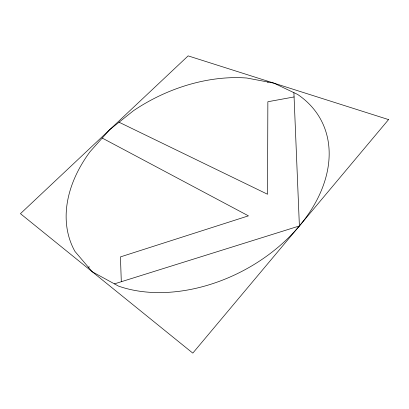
<?xml version="1.0" encoding="UTF-8"?>
<svg xmlns="http://www.w3.org/2000/svg" width="409" height="409" viewBox="0 0 409 409"><rect width="100%" height="100%" fill="white"/><g stroke="black" fill="none" stroke-linecap="round" stroke-linejoin="round"><path stroke-width="0.61" d="M267.926 82.679L267.926 82.02M88.359 267.189L89.433 266.847M114.423 283.872L299.393 225.957L293.897 92.664M294.076 96.948L267.859 101.739L267.542 194.255L119.045 122.225M102.224 138.068L248.437 215.855L120.435 256.903L121.309 281.714M388.55 119.592L192.803 353.125L20.45 213.672L188.145 55.875L388.55 119.592M109.77 129.627L90.103 151.632A139.484 96.928 -27.6 0 0 74.949 251.407L92.235 271.755L118.584 286.142A139.484 96.928 -27.6 0 0 293.498 232.619A139.484 96.928 -27.6 0 0 297.629 94.443L273.958 83.16L246.842 78.027A139.484 96.928 -27.6 0 0 133.452 110.727L109.77 129.627"/></g></svg>
